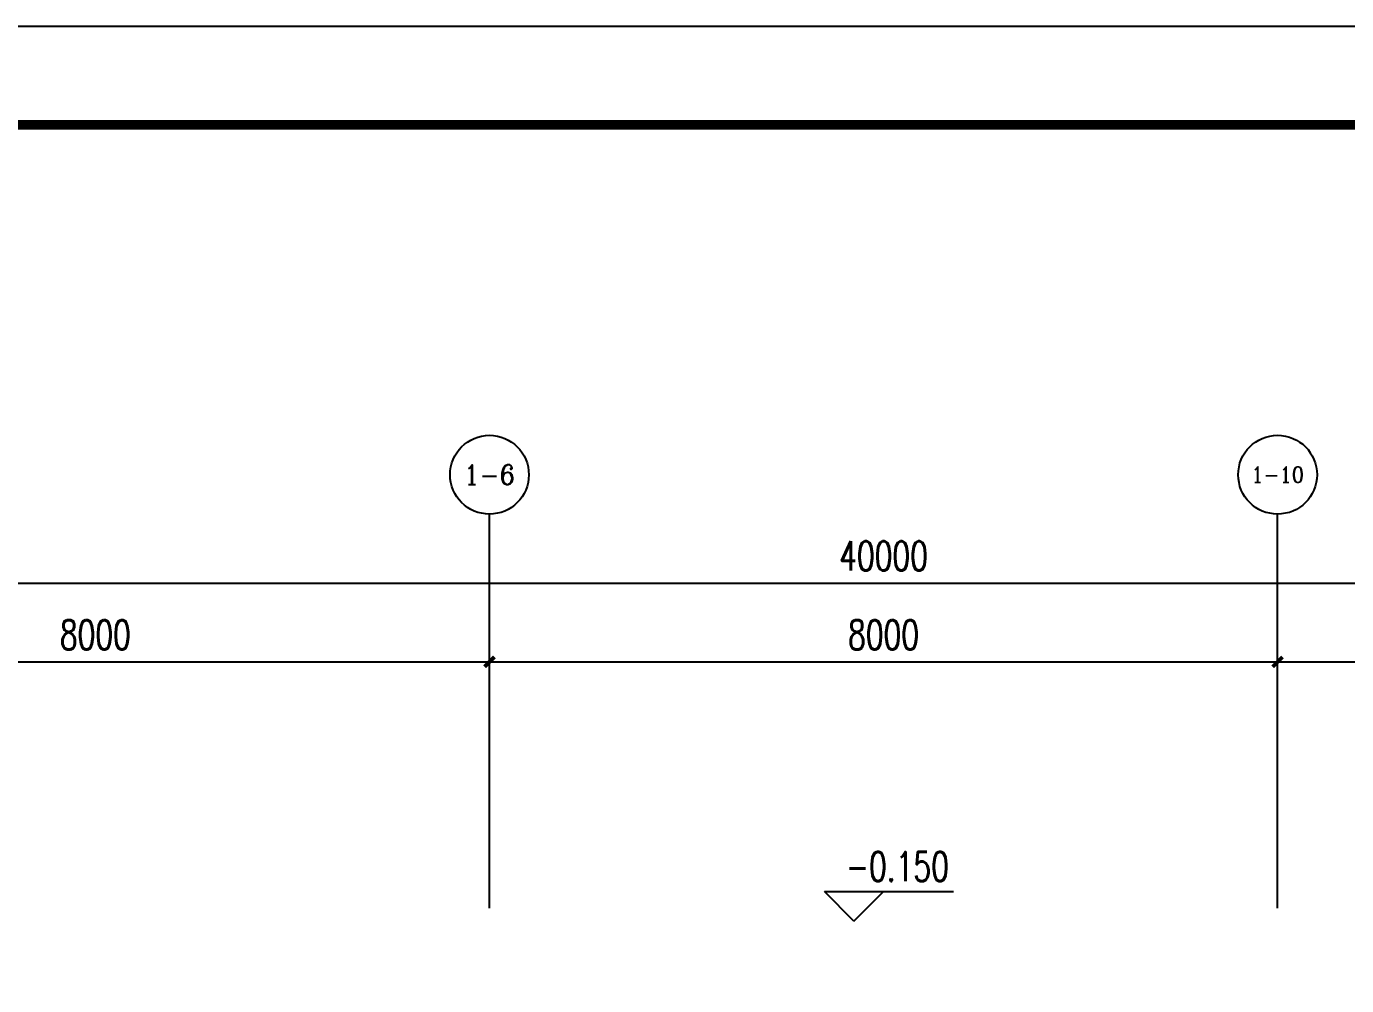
# Model space of a CAD drawing. Extents: x -6243262 to 3079315, y -2914302 to 172723.
# Drawn here: x -5828581 to -5815181, y -767510 to -757772 of the extents above; entities that cross this region are included whole.
import ezdxf
from ezdxf.enums import TextEntityAlignment as Align

# ---------------------------------------------------------------- set-up
doc = ezdxf.new("R2010")
doc.units = 0
doc.header["$LTSCALE"] = 1000
for name, color, linetype in [('AXIS', 3, 'Continuous'), ('AXIS_TEXT', 7, 'Continuous'), ('DIM_ELEV', 3, 'Continuous'), ('PUB_TITLE', 4, 'Continuous'), ('WIRE-通讯', 4, 'Continuous')]:
    doc.layers.add(name, color=color, linetype=linetype)
doc.styles.add('_TCH_AXIS', font='COMPLEX', dxfattribs={"bigfont": 'GBCBIG'})
doc.styles.add('_TCH_DIM', font='SIMPLEX', dxfattribs={"bigfont": 'GBCBIG'})
doc.styles.add('_TCH_DIM_T3', font='SIMPLEX', dxfattribs={"width": 0.705882, "bigfont": 'GBCBIG'})
doc.styles.add('COMPLEX', font='COMPLEX')
doc.dimstyles.new('_TCH_ARCH&&100', dxfattribs={"dimtxt": 297.5, "dimasz": 100, "dimexe": 250, "dimexo": 300, "dimgap": 126.25, "dimtad": 1, "dimdec": 0, "dimzin": 0, "dimdsep": 46, "dimtxsty": '_TCH_DIM_T3', "dimblk": 'ARCHTICK', "dimcen": 0.09, "dimclrt": 7, "dimazin": 2, "dimtfac": 1, "dimtdec": 0, "dimtix": 1, "dimtmove": 2, "dimatfit": 3, "dimfxl": 0, "dimtolj": 1, "dimtzin": 0, "dimarcsym": 0})

# ---------------------------------------------------------------- blocks, each defined once
blk = doc.blocks.new('_AXISO')
at = {"color": 0}
blk.add_circle((0, 0), 0.5, dxfattribs=at)
at = {"layer": 'AXIS_TEXT', "color": 0, "style": 'COMPLEX', "width": 1.041667}
blk.add_attdef('A', text='', height=0.56, dxfattribs=at).set_placement((-0.25, -0.28), (0.25, -0.28), align=Align.FIT)
blk = doc.blocks.new('_ArchTick')
at = {"color": 0, "linetype": 'ByBlock', "const_width": 0.4}
blk.add_lwpolyline([(-0.5, -0.5), (0.5, 0.5)], dxfattribs=at)
blk = doc.blocks.new('*D405')
at = {"layer": 'AXIS', "color": 0, "lineweight": -2, "transparency": 16777216}
for p, q in [((1295009, -1124613), (1295009, -1121363)), ((1335009, -1124613), (1335009, -1121363)), ((1295009, -1121613), (1335009, -1121613))]:
    blk.add_line(p, q, dxfattribs=at)
at = {"layer": 'Defpoints', "color": 0, "transparency": 16777216}
for p in [(1335009, -1121613), (1295009, -1124913), (1335009, -1124913)]:
    blk.add_point(p, dxfattribs=at)
at = {"layer": 'AXIS', "color": 0, "lineweight": -2, "transparency": 16777216, "xscale": 100, "yscale": 100, "zscale": 100, "rotation": 180}
blk.add_blockref('_ArchTick', (1295009, -1121613), dxfattribs=at)
at = {"layer": 'AXIS', "color": 0, "lineweight": -2, "transparency": 16777216, "xscale": 100, "yscale": 100, "zscale": 100}
blk.add_blockref('_ArchTick', (1335009, -1121613), dxfattribs=at)
at = {"layer": 'AXIS', "color": 7, "transparency": 16777216, "insert": (1315009, -1121338), "char_height": 297.5, "attachment_point": 5, "style": '_TCH_DIM_T3'}
blk.add_mtext('\\A1;40000', dxfattribs=at)
blk = doc.blocks.new('*D407')
at = {"layer": 'AXIS', "color": 0, "lineweight": -2, "transparency": 16777216}
for p, q in [((1319009, -1124613), (1319009, -1122163)), ((1327009, -1124613), (1327009, -1122163)), ((1319009, -1122413), (1327009, -1122413))]:
    blk.add_line(p, q, dxfattribs=at)
at = {"layer": 'Defpoints', "color": 0, "transparency": 16777216}
for p in [(1327009, -1122413), (1319009, -1124913), (1327009, -1124913)]:
    blk.add_point(p, dxfattribs=at)
at = {"layer": 'AXIS', "color": 0, "lineweight": -2, "transparency": 16777216, "xscale": 100, "yscale": 100, "zscale": 100, "rotation": 180}
blk.add_blockref('_ArchTick', (1319009, -1122413), dxfattribs=at)
at = {"layer": 'AXIS', "color": 0, "lineweight": -2, "transparency": 16777216, "xscale": 100, "yscale": 100, "zscale": 100}
blk.add_blockref('_ArchTick', (1327009, -1122413), dxfattribs=at)
at = {"layer": 'AXIS', "color": 7, "transparency": 16777216, "insert": (1323009, -1122138), "char_height": 297.5, "attachment_point": 5, "style": '_TCH_DIM_T3'}
blk.add_mtext('\\A1;8000', dxfattribs=at)
blk = doc.blocks.new('*D408')
at = {"layer": 'AXIS', "color": 0, "lineweight": -2, "transparency": 16777216}
for p, q in [((1311009, -1124613), (1311009, -1122163)), ((1319009, -1124613), (1319009, -1122163)), ((1311009, -1122413), (1319009, -1122413))]:
    blk.add_line(p, q, dxfattribs=at)
at = {"layer": 'Defpoints', "color": 0, "transparency": 16777216}
for p in [(1319009, -1122413), (1311009, -1124913), (1319009, -1124913)]:
    blk.add_point(p, dxfattribs=at)
at = {"layer": 'AXIS', "color": 0, "lineweight": -2, "transparency": 16777216, "xscale": 100, "yscale": 100, "zscale": 100, "rotation": 180}
blk.add_blockref('_ArchTick', (1311009, -1122413), dxfattribs=at)
at = {"layer": 'AXIS', "color": 0, "lineweight": -2, "transparency": 16777216, "xscale": 100, "yscale": 100, "zscale": 100}
blk.add_blockref('_ArchTick', (1319009, -1122413), dxfattribs=at)
at = {"layer": 'AXIS', "color": 7, "transparency": 16777216, "insert": (1315009, -1122138), "char_height": 297.5, "attachment_point": 5, "style": '_TCH_DIM_T3'}
blk.add_mtext('\\A1;8000', dxfattribs=at)
blk = doc.blocks.new('*D409')
at = {"layer": 'AXIS', "color": 0, "lineweight": -2, "transparency": 16777216}
for p, q in [((1303009, -1124613), (1303009, -1122163)), ((1311009, -1124613), (1311009, -1122163)), ((1303009, -1122413), (1311009, -1122413))]:
    blk.add_line(p, q, dxfattribs=at)
at = {"layer": 'Defpoints', "color": 0, "transparency": 16777216}
for p in [(1311009, -1122413), (1303009, -1124913), (1311009, -1124913)]:
    blk.add_point(p, dxfattribs=at)
at = {"layer": 'AXIS', "color": 0, "lineweight": -2, "transparency": 16777216, "xscale": 100, "yscale": 100, "zscale": 100, "rotation": 180}
blk.add_blockref('_ArchTick', (1303009, -1122413), dxfattribs=at)
at = {"layer": 'AXIS', "color": 0, "lineweight": -2, "transparency": 16777216, "xscale": 100, "yscale": 100, "zscale": 100}
blk.add_blockref('_ArchTick', (1311009, -1122413), dxfattribs=at)
at = {"layer": 'AXIS', "color": 7, "transparency": 16777216, "insert": (1307009, -1122138), "char_height": 297.5, "attachment_point": 5, "style": '_TCH_DIM_T3'}
blk.add_mtext('\\A1;8000', dxfattribs=at)
blk = doc.blocks.new('45645')
at = {"layer": 'AXIS', "color": 8}
for p, q in [((1311008.9, -1124913.4), (1311008.9, -1120913.4)), ((1319008.9, -1124913.4), (1319008.9, -1120913.4))]:
    blk.add_line(p, q, dxfattribs=at)
at = {"layer": 'DIM_ELEV', "color": 8}
for p, q in [((1314708.3, -1125044.8), (1314408.3, -1124744.8)), ((1314408.3, -1124744.8), (1315718.1, -1124744.8)), ((1314708.3, -1125044.8), (1315008.3, -1124744.8))]:
    blk.add_line(p, q, dxfattribs=at)
at = {"layer": 'AXIS', "color": 8}
ref = blk.add_blockref('_AXISO', (1311008.9, -1120513.4), dxfattribs=dict(at, xscale=800, yscale=800, zscale=800))
ref.add_attrib('A', '1-6', dxfattribs={"layer": 'AXIS_TEXT', "height": 199.75, "style": '_TCH_AXIS'}).set_placement((1310747.4, -1120613.3), (1311270.5, -1120613.3), align=Align.FIT)
ref = blk.add_blockref('_AXISO', (1319008.9, -1120513.4), dxfattribs=dict(at, xscale=800, yscale=800, zscale=800))
ref.add_attrib('A', '1-10', dxfattribs={"layer": 'AXIS_TEXT', "height": 160.91, "style": '_TCH_AXIS'}).set_placement((1318740.8, -1120593.8), (1319277.1, -1120593.8), align=Align.FIT)
at = {"layer": 'DIM_ELEV', "color": 7, "style": '_TCH_DIM', "width": 0.705882}
blk.add_text('-0.150', height=297.5, dxfattribs=at).set_placement((1314628.1, -1124639.8))
at = {"layer": 'AXIS', "color": 8}
for p1, p2, distance, picture, middle in [((1295008.9, -1124913.4), (1335008.9, -1124913.4), 3300, '*D405', (1315008.9, -1121338.4)), ((1303008.9, -1124913.4), (1311008.9, -1124913.4), 2500, '*D409', (1307008.9, -1122138.4)), ((1311008.9, -1124913.4), (1319008.9, -1124913.4), 2500, '*D408', (1315008.9, -1122138.4)), ((1319008.9, -1124913.4), (1327008.9, -1124913.4), 2500, '*D407', (1323008.9, -1122138.4))]:
    dim = blk.add_aligned_dim(p1=p1, p2=p2, distance=distance, dimstyle='_TCH_ARCH&&100', dxfattribs=at)
    dim.commit()
    dim.dimension.update_dxf_attribs({"geometry": picture, "text_midpoint": middle})

msp = doc.modelspace()

# ---------------------------------------------------------------- linework, layer by layer
at = {"layer": 'PUB_TITLE'}
msp.add_lwpolyline([(-5847413.8, -799772.5), (-5788013.8, -799772.5), (-5788013.8, -757772.5), (-5847413.8, -757772.5)], close=True, dxfattribs=at)
at = {"layer": 'PUB_TITLE', "const_width": 100}
msp.add_lwpolyline([(-5845913.8, -798772.5), (-5789013.8, -798772.5), (-5789013.8, -758772.5), (-5845913.8, -758772.5)], close=True, dxfattribs=at)

# ---------------------------------------------------------------- block references
at = {"layer": 'WIRE-通讯', "linetype": 'Continuous'}
msp.add_blockref('45645', (-7134890.2, 358189.8), dxfattribs=at)

doc.saveas('drawing.dxf')
